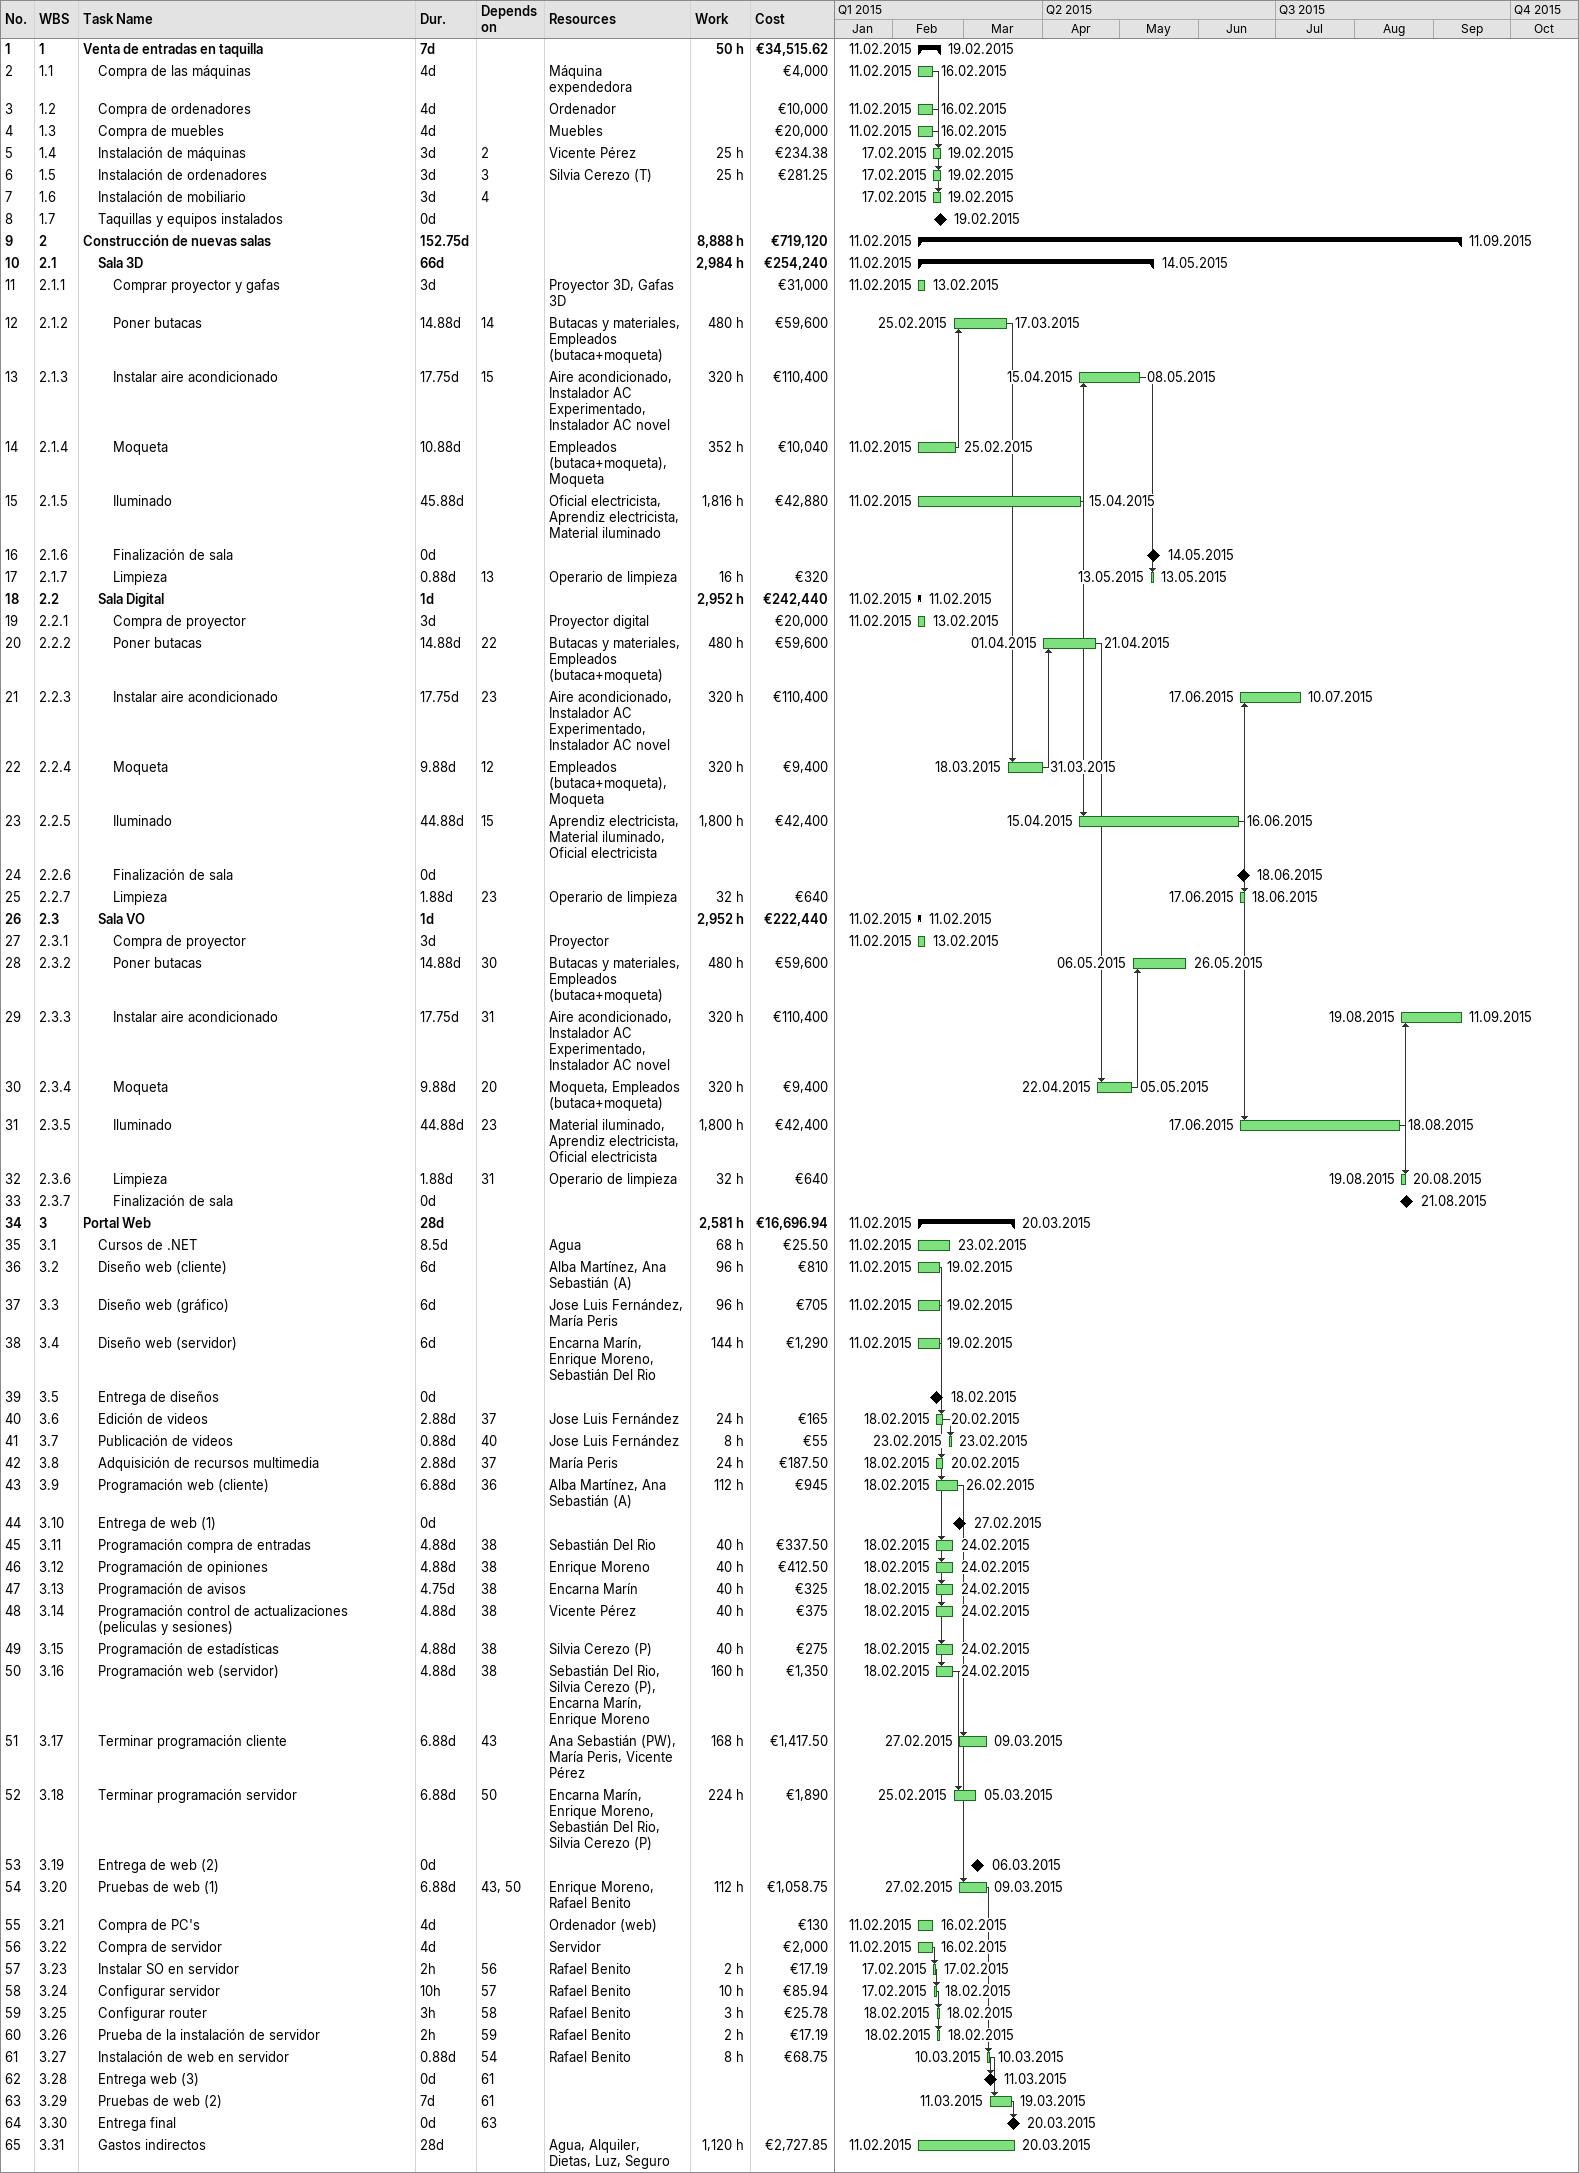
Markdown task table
| ID | WBS | Task | Duration | Start | Finish | Predecessors | Resources | Work (h) | Cost (€) |
|---|---|---|---|---|---|---|---|---|---|
| 1 | 1 | **Venta de entradas en taquilla** | 7d | 2015-02-11 | 2015-02-19 |  |  | 50 | 34515.62 |
| 2 | 1.1 | Compra de las máquinas | 4d | 2015-02-11 | 2015-02-16 |  | Máquina expendedora |  | 4000 |
| 3 | 1.2 | Compra de ordenadores | 4d | 2015-02-11 | 2015-02-16 |  | Ordenador |  | 10000 |
| 4 | 1.3 | Compra de muebles | 4d | 2015-02-11 | 2015-02-16 |  | Muebles |  | 20000 |
| 5 | 1.4 | Instalación de máquinas | 3d | 2015-02-17 | 2015-02-19 | 2 | Vicente Pérez | 25 | 234.38 |
| 6 | 1.5 | Instalación de ordenadores | 3d | 2015-02-17 | 2015-02-19 | 3 | Silvia Cerezo (T) | 25 | 281.25 |
| 7 | 1.6 | Instalación de mobiliario | 3d | 2015-02-17 | 2015-02-19 | 4 |  |  |  |
| 8 | 1.7 | Taquillas y equipos instalados | 0d | 2015-02-19 | 2015-02-19 |  |  |  |  |
| 9 | 2 | **Construcción de nuevas salas** | 152.75d | 2015-02-11 | 2015-09-11 |  |  | 8888 | 719120 |
| 10 | 2.1 | **Sala 3D** | 66d | 2015-02-11 | 2015-05-14 |  |  | 2984 | 254240 |
| 11 | 2.1.1 | Comprar proyector y gafas | 3d | 2015-02-11 | 2015-02-13 |  | Proyector 3D, Gafas 3D |  | 31000 |
| 12 | 2.1.2 | Poner butacas | 14.88d | 2015-02-25 | 2015-03-17 | 14 | Butacas y materiales, Empleados (butaca+moqueta) | 480 | 59600 |
| 13 | 2.1.3 | Instalar aire acondicionado | 17.75d | 2015-04-15 | 2015-05-08 | 15 | Aire acondicionado, Instalador AC Experimentado, Instalador AC novel | 320 | 110400 |
| 14 | 2.1.4 | Moqueta | 10.88d | 2015-02-11 | 2015-02-25 |  | Empleados (butaca+moqueta), Moqueta | 352 | 10040 |
| 15 | 2.1.5 | Iluminado | 45.88d | 2015-02-11 | 2015-04-15 |  | Oficial electricista, Aprendiz electricista, Material iluminado | 1816 | 42880 |
| 16 | 2.1.6 | Finalización de sala | 0d | 2015-05-14 | 2015-05-14 |  |  |  |  |
| 17 | 2.1.7 | Limpieza | 0.88d | 2015-05-13 | 2015-05-13 | 13 | Operario de limpieza | 16 | 320 |
| 18 | 2.2 | **Sala Digital** | 1d | 2015-02-11 | 2015-02-11 |  |  | 2952 | 242440 |
| 19 | 2.2.1 | Compra de proyector | 3d | 2015-02-11 | 2015-02-13 |  | Proyector digital |  | 20000 |
| 20 | 2.2.2 | Poner butacas | 14.88d | 2015-04-01 | 2015-04-21 | 22 | Butacas y materiales, Empleados (butaca+moqueta) | 480 | 59600 |
| 21 | 2.2.3 | Instalar aire acondicionado | 17.75d | 2015-06-17 | 2015-07-10 | 23 | Aire acondicionado, Instalador AC Experimentado, Instalador AC novel | 320 | 110400 |
| 22 | 2.2.4 | Moqueta | 9.88d | 2015-03-18 | 2015-03-31 | 12 | Empleados (butaca+moqueta), Moqueta | 320 | 9400 |
| 23 | 2.2.5 | Iluminado | 44.88d | 2015-04-15 | 2015-06-16 | 15 | Aprendiz electricista, Material iluminado, Oficial electricista | 1800 | 42400 |
| 24 | 2.2.6 | Finalización de sala | 0d | 2015-06-18 | 2015-06-18 |  |  |  |  |
| 25 | 2.2.7 | Limpieza | 1.88d | 2015-06-17 | 2015-06-18 | 23 | Operario de limpieza | 32 | 640 |
| 26 | 2.3 | **Sala VO** | 1d | 2015-02-11 | 2015-02-11 |  |  | 2952 | 222440 |
| 27 | 2.3.1 | Compra de proyector | 3d | 2015-02-11 | 2015-02-13 |  | Proyector |  |  |
| 28 | 2.3.2 | Poner butacas | 14.88d | 2015-05-06 | 2015-05-26 | 30 | Butacas y materiales, Empleados (butaca+moqueta) | 480 | 59600 |
| 29 | 2.3.3 | Instalar aire acondicionado | 17.75d | 2015-08-19 | 2015-09-11 | 31 | Aire acondicionado, Instalador AC Experimentado, Instalador AC novel | 320 | 110400 |
| 30 | 2.3.4 | Moqueta | 9.88d | 2015-04-22 | 2015-05-05 | 20 | Moqueta, Empleados (butaca+moqueta) | 320 | 9400 |
| 31 | 2.3.5 | Iluminado | 44.88d | 2015-06-17 | 2015-08-18 | 23 | Material iluminado, Aprendiz electricista, Oficial electricista | 1800 | 42400 |
| 32 | 2.3.6 | Limpieza | 1.88d | 2015-08-19 | 2015-08-20 | 31 | Operario de limpieza | 32 | 640 |
| 33 | 2.3.7 | Finalización de sala | 0d | 2015-08-21 | 2015-08-21 |  |  |  |  |
| 34 | 3 | **Portal Web** | 28d | 2015-02-11 | 2015-03-20 |  |  | 2581 | 16696.94 |
| 35 | 3.1 | Cursos de .NET | 8.5d | 2015-02-11 | 2015-02-23 |  | Agua | 68 | 25.50 |
| 36 | 3.2 | Diseño web (cliente) | 6d | 2015-02-11 | 2015-02-19 |  | Alba Martínez, Ana Sebastián (A) | 96 | 810 |
| 37 | 3.3 | Diseño web (gráfico) | 6d | 2015-02-11 | 2015-02-19 |  | Jose Luis Fernández, María Peris | 96 | 705 |
| 38 | 3.4 | Diseño web (servidor) | 6d | 2015-02-11 | 2015-02-19 |  | Encarna Marín, Enrique Moreno, Sebastián Del Rio | 144 | 1290 |
| 39 | 3.5 | Entrega de diseños | 0d | 2015-02-18 | 2015-02-18 |  |  |  |  |
| 40 | 3.6 | Edición de videos | 2.88d | 2015-02-18 | 2015-02-20 | 37 | Jose Luis Fernández | 24 | 165 |
| 41 | 3.7 | Publicación de videos | 0.88d | 2015-02-23 | 2015-02-23 | 40 | Jose Luis Fernández | 8 | 55 |
| 42 | 3.8 | Adquisición de recursos multimedia | 2.88d | 2015-02-18 | 2015-02-20 | 37 | María Peris | 24 | 187.50 |
| 43 | 3.9 | Programación web (cliente) | 6.88d | 2015-02-18 | 2015-02-26 | 36 | Alba Martínez, Ana Sebastián (A) | 112 | 945 |
| 44 | 3.10 | Entrega de web (1) | 0d | 2015-02-27 | 2015-02-27 |  |  |  |  |
| 45 | 3.11 | Programación compra de entradas | 4.88d | 2015-02-18 | 2015-02-24 | 38 | Sebastián Del Rio | 40 | 337.50 |
| 46 | 3.12 | Programación de opiniones | 4.88d | 2015-02-18 | 2015-02-24 | 38 | Enrique Moreno | 40 | 412.50 |
| 47 | 3.13 | Programación de avisos | 4.75d | 2015-02-18 | 2015-02-24 | 38 | Encarna Marín | 40 | 325 |
| 48 | 3.14 | Programación control de actualizaciones (peliculas y sesiones) | 4.88d | 2015-02-18 | 2015-02-24 | 38 | Vicente Pérez | 40 | 375 |
| 49 | 3.15 | Programación de estadísticas | 4.88d | 2015-02-18 | 2015-02-24 | 38 | Silvia Cerezo (P) | 40 | 275 |
| 50 | 3.16 | Programación web (servidor) | 4.88d | 2015-02-18 | 2015-02-24 | 38 | Sebastián Del Rio, Silvia Cerezo (P), Encarna Marín, Enrique Moreno | 160 | 1350 |
| 51 | 3.17 | Terminar programación cliente | 6.88d | 2015-02-27 | 2015-03-09 | 43 | Ana Sebastián (PW), María Peris, Vicente Pérez | 168 | 1417.50 |
| 52 | 3.18 | Terminar programación servidor | 6.88d | 2015-02-25 | 2015-03-05 | 50 | Encarna Marín, Enrique Moreno, Sebastián Del Rio, Silvia Cerezo (P) | 224 | 1890 |
| 53 | 3.19 | Entrega de web (2) | 0d | 2015-03-06 | 2015-03-06 |  |  |  |  |
| 54 | 3.20 | Pruebas de web (1) | 6.88d | 2015-02-27 | 2015-03-09 | 43, 50 | Enrique Moreno, Rafael Benito | 112 | 1058.75 |
| 55 | 3.21 | Compra de PC's | 4d | 2015-02-11 | 2015-02-16 |  | Ordenador (web) |  | 130 |
| 56 | 3.22 | Compra de servidor | 4d | 2015-02-11 | 2015-02-16 |  | Servidor |  | 2000 |
| 57 | 3.23 | Instalar SO en servidor | 2h | 2015-02-17 | 2015-02-17 | 56 | Rafael Benito | 2 | 17.19 |
| 58 | 3.24 | Configurar servidor | 10h | 2015-02-17 | 2015-02-18 | 57 | Rafael Benito | 10 | 85.94 |
| 59 | 3.25 | Configurar router | 3h | 2015-02-18 | 2015-02-18 | 58 | Rafael Benito | 3 | 25.78 |
| 60 | 3.26 | Prueba de la instalación de servidor | 2h | 2015-02-18 | 2015-02-18 | 59 | Rafael Benito | 2 | 17.19 |
| 61 | 3.27 | Instalación de web en servidor | 0.88d | 2015-03-10 | 2015-03-10 | 54 | Rafael Benito | 8 | 68.75 |
| 62 | 3.28 | Entrega web (3) | 0d | 2015-03-11 | 2015-03-11 | 61 |  |  |  |
| 63 | 3.29 | Pruebas de web (2) | 7d | 2015-03-11 | 2015-03-19 | 61 |  |  |  |
| 64 | 3.30 | Entrega final | 0d | 2015-03-20 | 2015-03-20 | 63 |  |  |  |
| 65 | 3.31 | Gastos indirectos | 28d | 2015-02-11 | 2015-03-20 |  | Agua, Alquiler, Dietas, Luz, Seguro | 1120 | 2727.85 |
